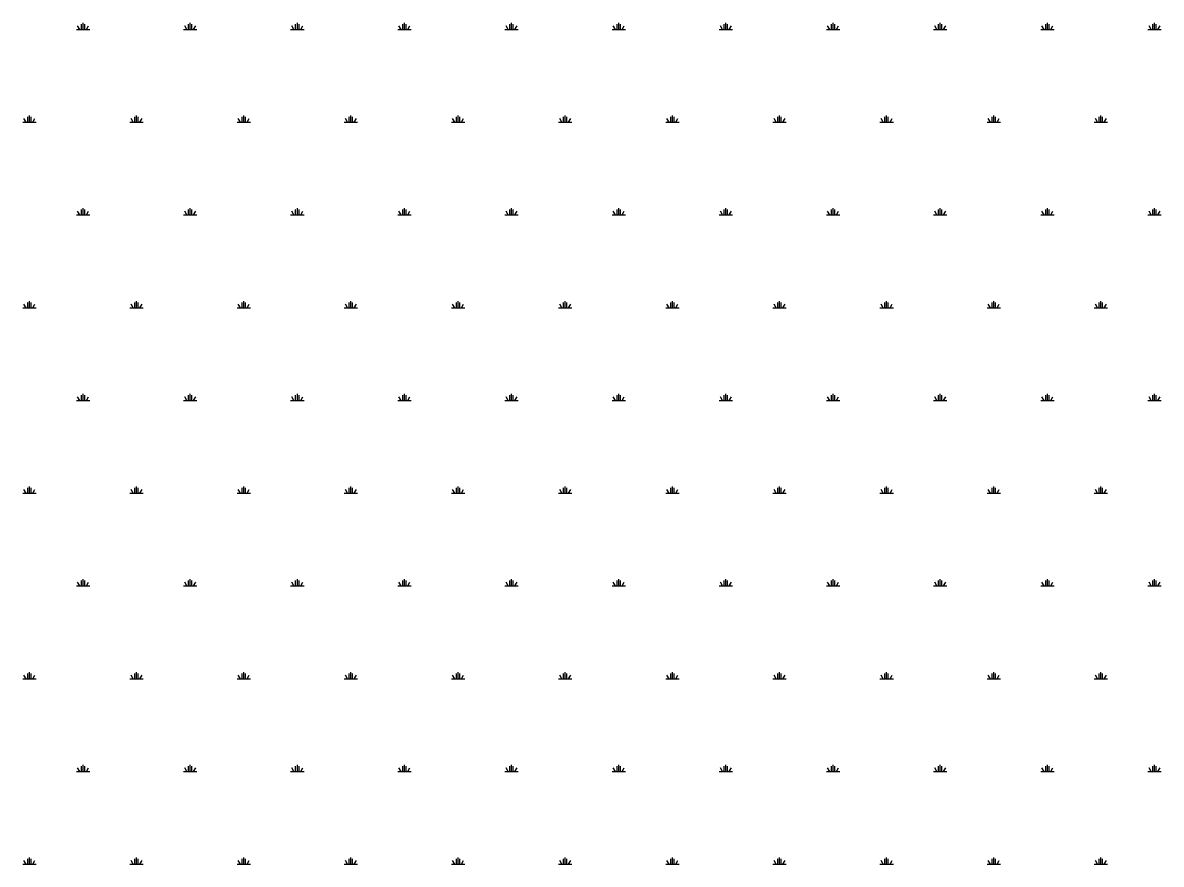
# Model space of a CAD drawing. Header units: millimetres. Extents: x 2999.9 to 3041.9, y 869.6 to 906.3.
# Drawn here: x 3020.977 to 3021.787, y 900.73 to 901.329 of the extents above; entities that cross this region are included whole.
import ezdxf

# ---------------------------------------------------------------- set-up
doc = ezdxf.new("R2010")
doc.units = ezdxf.units.MM

msp = doc.modelspace()

# ---------------------------------------------------------------- linework, layer by layer
at = {"color": 76, "linetype": 'Continuous'}
for p, q in [((3021.01555, 901.32391), (3021.02507, 901.32391)), ((3021.01793, 901.32391), (3021.0164, 901.32655)), ((3021.01912, 901.32391), (3021.01912, 901.32772)), ((3021.02031, 901.32391), (3021.02031, 901.32867)), ((3021.0215, 901.32391), (3021.0215, 901.32772)), ((3021.02269, 901.32391), (3021.02422, 901.32655)), ((3021.09175, 901.32391), (3021.10127, 901.32391)), ((3021.09413, 901.32391), (3021.0926, 901.32655)), ((3021.09532, 901.32391), (3021.09532, 901.32772)), ((3021.09651, 901.32391), (3021.09651, 901.32867)), ((3021.0977, 901.32391), (3021.0977, 901.32772)), ((3021.09889, 901.32391), (3021.10042, 901.32655)), ((3021.16795, 901.32391), (3021.17747, 901.32391)), ((3021.17033, 901.32391), (3021.1688, 901.32655)), ((3021.17152, 901.32391), (3021.17152, 901.32772)), ((3021.17271, 901.32391), (3021.17271, 901.32867)), ((3021.1739, 901.32391), (3021.1739, 901.32772)), ((3021.17509, 901.32391), (3021.17662, 901.32655)), ((3021.24415, 901.32391), (3021.25367, 901.32391)), ((3021.24653, 901.32391), (3021.245, 901.32655)), ((3021.24772, 901.32391), (3021.24772, 901.32772)), ((3021.24891, 901.32391), (3021.24891, 901.32867)), ((3021.2501, 901.32391), (3021.2501, 901.32772)), ((3021.25129, 901.32391), (3021.25282, 901.32655)), ((3021.32035, 901.32391), (3021.32987, 901.32391)), ((3021.32273, 901.32391), (3021.3212, 901.32655)), ((3021.32392, 901.32391), (3021.32392, 901.32772)), ((3021.32511, 901.32391), (3021.32511, 901.32867)), ((3021.3263, 901.32391), (3021.3263, 901.32772)), ((3021.32749, 901.32391), (3021.32902, 901.32655)), ((3021.39655, 901.32391), (3021.40607, 901.32391)), ((3021.39893, 901.32391), (3021.3974, 901.32655)), ((3021.40012, 901.32391), (3021.40012, 901.32772)), ((3021.40131, 901.32391), (3021.40131, 901.32867)), ((3021.4025, 901.32391), (3021.4025, 901.32772)), ((3021.40369, 901.32391), (3021.40522, 901.32655)), ((3021.47275, 901.32391), (3021.48227, 901.32391)), ((3021.47513, 901.32391), (3021.4736, 901.32655)), ((3021.47632, 901.32391), (3021.47632, 901.32772)), ((3021.47751, 901.32391), (3021.47751, 901.32867)), ((3021.4787, 901.32391), (3021.4787, 901.32772)), ((3021.47989, 901.32391), (3021.48142, 901.32655)), ((3021.54895, 901.32391), (3021.55847, 901.32391)), ((3021.55133, 901.32391), (3021.5498, 901.32655)), ((3021.55252, 901.32391), (3021.55252, 901.32772)), ((3021.55371, 901.32391), (3021.55371, 901.32867)), ((3021.5549, 901.32391), (3021.5549, 901.32772)), ((3021.55609, 901.32391), (3021.55762, 901.32655)), ((3021.62515, 901.32391), (3021.63467, 901.32391)), ((3021.62753, 901.32391), (3021.626, 901.32655)), ((3021.62872, 901.32391), (3021.62872, 901.32772)), ((3021.62991, 901.32391), (3021.62991, 901.32867)), ((3021.6311, 901.32391), (3021.6311, 901.32772)), ((3021.63229, 901.32391), (3021.63382, 901.32655)), ((3021.70135, 901.32391), (3021.71087, 901.32391)), ((3021.70373, 901.32391), (3021.7022, 901.32655)), ((3021.70492, 901.32391), (3021.70492, 901.32772)), ((3021.70611, 901.32391), (3021.70611, 901.32867)), ((3021.7073, 901.32391), (3021.7073, 901.32772)), ((3021.70849, 901.32391), (3021.71002, 901.32655)), ((3021.77755, 901.32391), (3021.78707, 901.32391)), ((3021.77993, 901.32391), (3021.7784, 901.32655)), ((3021.78112, 901.32391), (3021.78112, 901.32772)), ((3021.78231, 901.32391), (3021.78231, 901.32867)), ((3021.7835, 901.32391), (3021.7835, 901.32772)), ((3021.78469, 901.32391), (3021.78622, 901.32655)), ((3020.97983, 901.25792), (3020.9783, 901.26056)), ((3020.98102, 901.25792), (3020.98102, 901.26173)), ((3020.98221, 901.25792), (3020.98221, 901.26268)), ((3020.9834, 901.25792), (3020.9834, 901.26173)), ((3020.98459, 901.25792), (3020.98612, 901.26056)), ((3021.05603, 901.25792), (3021.0545, 901.26056)), ((3021.05722, 901.25792), (3021.05722, 901.26173)), ((3021.05841, 901.25792), (3021.05841, 901.26268)), ((3021.0596, 901.25792), (3021.0596, 901.26173)), ((3021.06079, 901.25792), (3021.06232, 901.26056)), ((3021.13223, 901.25792), (3021.1307, 901.26056)), ((3021.13342, 901.25792), (3021.13342, 901.26173)), ((3021.13461, 901.25792), (3021.13461, 901.26268)), ((3021.1358, 901.25792), (3021.1358, 901.26173)), ((3021.13699, 901.25792), (3021.13852, 901.26056)), ((3021.20843, 901.25792), (3021.2069, 901.26056)), ((3021.20962, 901.25792), (3021.20962, 901.26173)), ((3021.21081, 901.25792), (3021.21081, 901.26268)), ((3021.212, 901.25792), (3021.212, 901.26173)), ((3021.21319, 901.25792), (3021.21472, 901.26056)), ((3021.28463, 901.25792), (3021.2831, 901.26056)), ((3021.28582, 901.25792), (3021.28582, 901.26173)), ((3021.28701, 901.25792), (3021.28701, 901.26268)), ((3021.2882, 901.25792), (3021.2882, 901.26173)), ((3021.28939, 901.25792), (3021.29092, 901.26056)), ((3021.36083, 901.25792), (3021.3593, 901.26056)), ((3021.36202, 901.25792), (3021.36202, 901.26173)), ((3021.36321, 901.25792), (3021.36321, 901.26268)), ((3021.3644, 901.25792), (3021.3644, 901.26173)), ((3021.36559, 901.25792), (3021.36712, 901.26056)), ((3021.43703, 901.25792), (3021.4355, 901.26056)), ((3021.43822, 901.25792), (3021.43822, 901.26173)), ((3021.43941, 901.25792), (3021.43941, 901.26268)), ((3021.4406, 901.25792), (3021.4406, 901.26173)), ((3021.44179, 901.25792), (3021.44332, 901.26056)), ((3021.51323, 901.25792), (3021.5117, 901.26056)), ((3021.51442, 901.25792), (3021.51442, 901.26173)), ((3021.51561, 901.25792), (3021.51561, 901.26268)), ((3021.5168, 901.25792), (3021.5168, 901.26173)), ((3021.51799, 901.25792), (3021.51952, 901.26056)), ((3021.58943, 901.25792), (3021.5879, 901.26056)), ((3021.59062, 901.25792), (3021.59062, 901.26173)), ((3021.59181, 901.25792), (3021.59181, 901.26268)), ((3021.593, 901.25792), (3021.593, 901.26173)), ((3021.59419, 901.25792), (3021.59572, 901.26056)), ((3021.66563, 901.25792), (3021.6641, 901.26056)), ((3021.66682, 901.25792), (3021.66682, 901.26173)), ((3021.66801, 901.25792), (3021.66801, 901.26268)), ((3021.6692, 901.25792), (3021.6692, 901.26173)), ((3021.67039, 901.25792), (3021.67192, 901.26056)), ((3021.74183, 901.25792), (3021.7403, 901.26056)), ((3021.74302, 901.25792), (3021.74302, 901.26173)), ((3021.74421, 901.25792), (3021.74421, 901.26268)), ((3021.7454, 901.25792), (3021.7454, 901.26173)), ((3021.74659, 901.25792), (3021.74812, 901.26056)), ((3020.97745, 901.25792), (3020.98697, 901.25792)), ((3021.05365, 901.25792), (3021.06317, 901.25792)), ((3021.12985, 901.25792), (3021.13937, 901.25792)), ((3021.20605, 901.25792), (3021.21557, 901.25792)), ((3021.28225, 901.25792), (3021.29177, 901.25792)), ((3021.35845, 901.25792), (3021.36797, 901.25792)), ((3021.43465, 901.25792), (3021.44417, 901.25792)), ((3021.51085, 901.25792), (3021.52037, 901.25792)), ((3021.58705, 901.25792), (3021.59657, 901.25792)), ((3021.66325, 901.25792), (3021.67277, 901.25792)), ((3021.73945, 901.25792), (3021.74897, 901.25792)), ((3021.01793, 901.19193), (3021.0164, 901.19457)), ((3021.01912, 901.19193), (3021.01912, 901.19574)), ((3021.02031, 901.19193), (3021.02031, 901.19669)), ((3021.0215, 901.19193), (3021.0215, 901.19574)), ((3021.02269, 901.19193), (3021.02422, 901.19457)), ((3021.09413, 901.19193), (3021.0926, 901.19457)), ((3021.09532, 901.19193), (3021.09532, 901.19574)), ((3021.09651, 901.19193), (3021.09651, 901.19669)), ((3021.0977, 901.19193), (3021.0977, 901.19574)), ((3021.09889, 901.19193), (3021.10042, 901.19457)), ((3021.17033, 901.19193), (3021.1688, 901.19457)), ((3021.17152, 901.19193), (3021.17152, 901.19574)), ((3021.17271, 901.19193), (3021.17271, 901.19669)), ((3021.1739, 901.19193), (3021.1739, 901.19574)), ((3021.17509, 901.19193), (3021.17662, 901.19457)), ((3021.24653, 901.19193), (3021.245, 901.19457)), ((3021.24772, 901.19193), (3021.24772, 901.19574)), ((3021.24891, 901.19193), (3021.24891, 901.19669)), ((3021.2501, 901.19193), (3021.2501, 901.19574)), ((3021.25129, 901.19193), (3021.25282, 901.19457)), ((3021.32273, 901.19193), (3021.3212, 901.19457)), ((3021.32392, 901.19193), (3021.32392, 901.19574)), ((3021.32511, 901.19193), (3021.32511, 901.19669)), ((3021.3263, 901.19193), (3021.3263, 901.19574)), ((3021.32749, 901.19193), (3021.32902, 901.19457)), ((3021.39893, 901.19193), (3021.3974, 901.19457)), ((3021.40012, 901.19193), (3021.40012, 901.19574)), ((3021.40131, 901.19193), (3021.40131, 901.19669)), ((3021.4025, 901.19193), (3021.4025, 901.19574)), ((3021.40369, 901.19193), (3021.40522, 901.19457)), ((3021.47513, 901.19193), (3021.4736, 901.19457)), ((3021.47632, 901.19193), (3021.47632, 901.19574)), ((3021.47751, 901.19193), (3021.47751, 901.19669)), ((3021.4787, 901.19193), (3021.4787, 901.19574)), ((3021.47989, 901.19193), (3021.48142, 901.19457)), ((3021.55133, 901.19193), (3021.5498, 901.19457)), ((3021.55252, 901.19193), (3021.55252, 901.19574)), ((3021.55371, 901.19193), (3021.55371, 901.19669)), ((3021.5549, 901.19193), (3021.5549, 901.19574)), ((3021.55609, 901.19193), (3021.55762, 901.19457)), ((3021.62753, 901.19193), (3021.626, 901.19457)), ((3021.62872, 901.19193), (3021.62872, 901.19574)), ((3021.62991, 901.19193), (3021.62991, 901.19669)), ((3021.6311, 901.19193), (3021.6311, 901.19574)), ((3021.63229, 901.19193), (3021.63382, 901.19457)), ((3021.70373, 901.19193), (3021.7022, 901.19457)), ((3021.70492, 901.19193), (3021.70492, 901.19574)), ((3021.70611, 901.19193), (3021.70611, 901.19669)), ((3021.7073, 901.19193), (3021.7073, 901.19574)), ((3021.70849, 901.19193), (3021.71002, 901.19457)), ((3021.77993, 901.19193), (3021.7784, 901.19457)), ((3021.78112, 901.19193), (3021.78112, 901.19574)), ((3021.78231, 901.19193), (3021.78231, 901.19669)), ((3021.7835, 901.19193), (3021.7835, 901.19574)), ((3021.78469, 901.19193), (3021.78622, 901.19457)), ((3021.01555, 901.19193), (3021.02507, 901.19193)), ((3021.09175, 901.19193), (3021.10127, 901.19193)), ((3021.16795, 901.19193), (3021.17747, 901.19193)), ((3021.24415, 901.19193), (3021.25367, 901.19193)), ((3021.32035, 901.19193), (3021.32987, 901.19193)), ((3021.39655, 901.19193), (3021.40607, 901.19193)), ((3021.47275, 901.19193), (3021.48227, 901.19193)), ((3021.54895, 901.19193), (3021.55847, 901.19193)), ((3021.62515, 901.19193), (3021.63467, 901.19193)), ((3021.70135, 901.19193), (3021.71087, 901.19193)), ((3021.77755, 901.19193), (3021.78707, 901.19193)), ((3020.98102, 901.12594), (3020.98102, 901.12975)), ((3020.98221, 901.12594), (3020.98221, 901.1307)), ((3020.9834, 901.12594), (3020.9834, 901.12975)), ((3021.05722, 901.12594), (3021.05722, 901.12975)), ((3021.05841, 901.12594), (3021.05841, 901.1307)), ((3021.0596, 901.12594), (3021.0596, 901.12975)), ((3021.13342, 901.12594), (3021.13342, 901.12975)), ((3021.13461, 901.12594), (3021.13461, 901.1307)), ((3021.1358, 901.12594), (3021.1358, 901.12975)), ((3021.20962, 901.12594), (3021.20962, 901.12975)), ((3021.21081, 901.12594), (3021.21081, 901.1307)), ((3021.212, 901.12594), (3021.212, 901.12975)), ((3021.28582, 901.12594), (3021.28582, 901.12975)), ((3021.28701, 901.12594), (3021.28701, 901.1307)), ((3021.2882, 901.12594), (3021.2882, 901.12975)), ((3021.36202, 901.12594), (3021.36202, 901.12975)), ((3021.36321, 901.12594), (3021.36321, 901.1307)), ((3021.3644, 901.12594), (3021.3644, 901.12975)), ((3021.43822, 901.12594), (3021.43822, 901.12975)), ((3021.43941, 901.12594), (3021.43941, 901.1307)), ((3021.4406, 901.12594), (3021.4406, 901.12975)), ((3021.51442, 901.12594), (3021.51442, 901.12975)), ((3021.51561, 901.12594), (3021.51561, 901.1307)), ((3021.5168, 901.12594), (3021.5168, 901.12975)), ((3021.59062, 901.12594), (3021.59062, 901.12975)), ((3021.59181, 901.12594), (3021.59181, 901.1307)), ((3021.593, 901.12594), (3021.593, 901.12975)), ((3021.66682, 901.12594), (3021.66682, 901.12975)), ((3021.66801, 901.12594), (3021.66801, 901.1307)), ((3021.6692, 901.12594), (3021.6692, 901.12975)), ((3021.74302, 901.12594), (3021.74302, 901.12975)), ((3021.74421, 901.12594), (3021.74421, 901.1307)), ((3021.7454, 901.12594), (3021.7454, 901.12975)), ((3020.97745, 901.12594), (3020.98697, 901.12594)), ((3020.97983, 901.12594), (3020.9783, 901.12858)), ((3020.98459, 901.12594), (3020.98612, 901.12858)), ((3021.05365, 901.12594), (3021.06317, 901.12594)), ((3021.05603, 901.12594), (3021.0545, 901.12858)), ((3021.06079, 901.12594), (3021.06232, 901.12858)), ((3021.12985, 901.12594), (3021.13937, 901.12594)), ((3021.13223, 901.12594), (3021.1307, 901.12858)), ((3021.13699, 901.12594), (3021.13852, 901.12858)), ((3021.20605, 901.12594), (3021.21557, 901.12594)), ((3021.20843, 901.12594), (3021.2069, 901.12858)), ((3021.21319, 901.12594), (3021.21472, 901.12858)), ((3021.28225, 901.12594), (3021.29177, 901.12594)), ((3021.28463, 901.12594), (3021.2831, 901.12858)), ((3021.28939, 901.12594), (3021.29092, 901.12858)), ((3021.35845, 901.12594), (3021.36797, 901.12594)), ((3021.36083, 901.12594), (3021.3593, 901.12858)), ((3021.36559, 901.12594), (3021.36712, 901.12858)), ((3021.43465, 901.12594), (3021.44417, 901.12594)), ((3021.43703, 901.12594), (3021.4355, 901.12858)), ((3021.44179, 901.12594), (3021.44332, 901.12858)), ((3021.51085, 901.12594), (3021.52037, 901.12594)), ((3021.51323, 901.12594), (3021.5117, 901.12858)), ((3021.51799, 901.12594), (3021.51952, 901.12858)), ((3021.58705, 901.12594), (3021.59657, 901.12594)), ((3021.58943, 901.12594), (3021.5879, 901.12858)), ((3021.59419, 901.12594), (3021.59572, 901.12858)), ((3021.66325, 901.12594), (3021.67277, 901.12594)), ((3021.66563, 901.12594), (3021.6641, 901.12858)), ((3021.67039, 901.12594), (3021.67192, 901.12858)), ((3021.73945, 901.12594), (3021.74897, 901.12594)), ((3021.74183, 901.12594), (3021.7403, 901.12858)), ((3021.74659, 901.12594), (3021.74812, 901.12858)), ((3021.02031, 901.05995), (3021.02031, 901.06471)), ((3021.09651, 901.05995), (3021.09651, 901.06471)), ((3021.17271, 901.05995), (3021.17271, 901.06471)), ((3021.24891, 901.05995), (3021.24891, 901.06471)), ((3021.32511, 901.05995), (3021.32511, 901.06471)), ((3021.40131, 901.05995), (3021.40131, 901.06471)), ((3021.47751, 901.05995), (3021.47751, 901.06471)), ((3021.55371, 901.05995), (3021.55371, 901.06471)), ((3021.62991, 901.05995), (3021.62991, 901.06471)), ((3021.70611, 901.05995), (3021.70611, 901.06471)), ((3021.78231, 901.05995), (3021.78231, 901.06471)), ((3021.01555, 901.05995), (3021.02507, 901.05995)), ((3021.01793, 901.05995), (3021.0164, 901.06259)), ((3021.01912, 901.05995), (3021.01912, 901.06376)), ((3021.0215, 901.05995), (3021.0215, 901.06376)), ((3021.02269, 901.05995), (3021.02422, 901.06259)), ((3021.09175, 901.05995), (3021.10127, 901.05995)), ((3021.09413, 901.05995), (3021.0926, 901.06259)), ((3021.09532, 901.05995), (3021.09532, 901.06376)), ((3021.0977, 901.05995), (3021.0977, 901.06376)), ((3021.09889, 901.05995), (3021.10042, 901.06259)), ((3021.16795, 901.05995), (3021.17747, 901.05995)), ((3021.17033, 901.05995), (3021.1688, 901.06259)), ((3021.17152, 901.05995), (3021.17152, 901.06376)), ((3021.1739, 901.05995), (3021.1739, 901.06376)), ((3021.17509, 901.05995), (3021.17662, 901.06259)), ((3021.24415, 901.05995), (3021.25367, 901.05995)), ((3021.24653, 901.05995), (3021.245, 901.06259)), ((3021.24772, 901.05995), (3021.24772, 901.06376)), ((3021.2501, 901.05995), (3021.2501, 901.06376)), ((3021.25129, 901.05995), (3021.25282, 901.06259)), ((3021.32035, 901.05995), (3021.32987, 901.05995)), ((3021.32273, 901.05995), (3021.3212, 901.06259)), ((3021.32392, 901.05995), (3021.32392, 901.06376)), ((3021.3263, 901.05995), (3021.3263, 901.06376)), ((3021.32749, 901.05995), (3021.32902, 901.06259)), ((3021.39655, 901.05995), (3021.40607, 901.05995)), ((3021.39893, 901.05995), (3021.3974, 901.06259)), ((3021.40012, 901.05995), (3021.40012, 901.06376)), ((3021.4025, 901.05995), (3021.4025, 901.06376)), ((3021.40369, 901.05995), (3021.40522, 901.06259)), ((3021.47275, 901.05995), (3021.48227, 901.05995)), ((3021.47513, 901.05995), (3021.4736, 901.06259)), ((3021.47632, 901.05995), (3021.47632, 901.06376)), ((3021.4787, 901.05995), (3021.4787, 901.06376)), ((3021.47989, 901.05995), (3021.48142, 901.06259)), ((3021.54895, 901.05995), (3021.55847, 901.05995)), ((3021.55133, 901.05995), (3021.5498, 901.06259)), ((3021.55252, 901.05995), (3021.55252, 901.06376)), ((3021.5549, 901.05995), (3021.5549, 901.06376)), ((3021.55609, 901.05995), (3021.55762, 901.06259)), ((3021.62515, 901.05995), (3021.63467, 901.05995)), ((3021.62753, 901.05995), (3021.626, 901.06259)), ((3021.62872, 901.05995), (3021.62872, 901.06376)), ((3021.6311, 901.05995), (3021.6311, 901.06376)), ((3021.63229, 901.05995), (3021.63382, 901.06259)), ((3021.70135, 901.05995), (3021.71087, 901.05995)), ((3021.70373, 901.05995), (3021.7022, 901.06259)), ((3021.70492, 901.05995), (3021.70492, 901.06376)), ((3021.7073, 901.05995), (3021.7073, 901.06376)), ((3021.70849, 901.05995), (3021.71002, 901.06259)), ((3021.77755, 901.05995), (3021.78707, 901.05995)), ((3021.77993, 901.05995), (3021.7784, 901.06259)), ((3021.78112, 901.05995), (3021.78112, 901.06376)), ((3021.7835, 901.05995), (3021.7835, 901.06376)), ((3021.78469, 901.05995), (3021.78622, 901.06259)), ((3020.97745, 900.99395), (3020.98697, 900.99395)), ((3020.97983, 900.99395), (3020.9783, 900.99659)), ((3020.98102, 900.99395), (3020.98102, 900.99776)), ((3020.98221, 900.99395), (3020.98221, 900.99872)), ((3020.9834, 900.99395), (3020.9834, 900.99776)), ((3020.98459, 900.99396), (3020.98612, 900.9966)), ((3021.05365, 900.99395), (3021.06317, 900.99395)), ((3021.05603, 900.99395), (3021.0545, 900.99659)), ((3021.05722, 900.99395), (3021.05722, 900.99776)), ((3021.05841, 900.99395), (3021.05841, 900.99872)), ((3021.0596, 900.99395), (3021.0596, 900.99776)), ((3021.06079, 900.99396), (3021.06232, 900.9966)), ((3021.12985, 900.99395), (3021.13937, 900.99395)), ((3021.13223, 900.99395), (3021.1307, 900.99659)), ((3021.13342, 900.99395), (3021.13342, 900.99776)), ((3021.13461, 900.99395), (3021.13461, 900.99872)), ((3021.1358, 900.99395), (3021.1358, 900.99776)), ((3021.13699, 900.99396), (3021.13852, 900.9966)), ((3021.20605, 900.99395), (3021.21557, 900.99395)), ((3021.20843, 900.99395), (3021.2069, 900.99659)), ((3021.20962, 900.99395), (3021.20962, 900.99776)), ((3021.21081, 900.99395), (3021.21081, 900.99872)), ((3021.212, 900.99395), (3021.212, 900.99776)), ((3021.21319, 900.99396), (3021.21472, 900.9966)), ((3021.28225, 900.99395), (3021.29177, 900.99395)), ((3021.28463, 900.99395), (3021.2831, 900.99659)), ((3021.28582, 900.99395), (3021.28582, 900.99776)), ((3021.28701, 900.99395), (3021.28701, 900.99872)), ((3021.2882, 900.99395), (3021.2882, 900.99776)), ((3021.28939, 900.99396), (3021.29092, 900.9966)), ((3021.35845, 900.99395), (3021.36797, 900.99395)), ((3021.36083, 900.99395), (3021.3593, 900.99659)), ((3021.36202, 900.99395), (3021.36202, 900.99776)), ((3021.36321, 900.99395), (3021.36321, 900.99872)), ((3021.3644, 900.99395), (3021.3644, 900.99776)), ((3021.36559, 900.99396), (3021.36712, 900.9966)), ((3021.43465, 900.99395), (3021.44417, 900.99395)), ((3021.43703, 900.99395), (3021.4355, 900.99659)), ((3021.43822, 900.99395), (3021.43822, 900.99776)), ((3021.43941, 900.99395), (3021.43941, 900.99872)), ((3021.4406, 900.99395), (3021.4406, 900.99776)), ((3021.44179, 900.99396), (3021.44332, 900.9966)), ((3021.51085, 900.99395), (3021.52037, 900.99395)), ((3021.51323, 900.99395), (3021.5117, 900.99659)), ((3021.51442, 900.99395), (3021.51442, 900.99776)), ((3021.51561, 900.99395), (3021.51561, 900.99872)), ((3021.5168, 900.99395), (3021.5168, 900.99776)), ((3021.51799, 900.99396), (3021.51952, 900.9966)), ((3021.58705, 900.99395), (3021.59657, 900.99395)), ((3021.58943, 900.99395), (3021.5879, 900.99659)), ((3021.59062, 900.99395), (3021.59062, 900.99776)), ((3021.59181, 900.99395), (3021.59181, 900.99872)), ((3021.593, 900.99395), (3021.593, 900.99776)), ((3021.59419, 900.99396), (3021.59572, 900.9966)), ((3021.66325, 900.99395), (3021.67277, 900.99395)), ((3021.66563, 900.99395), (3021.6641, 900.99659)), ((3021.66682, 900.99395), (3021.66682, 900.99776)), ((3021.66801, 900.99395), (3021.66801, 900.99872)), ((3021.6692, 900.99395), (3021.6692, 900.99776)), ((3021.67039, 900.99396), (3021.67192, 900.9966)), ((3021.73945, 900.99395), (3021.74897, 900.99395)), ((3021.74183, 900.99395), (3021.7403, 900.99659)), ((3021.74302, 900.99395), (3021.74302, 900.99776)), ((3021.74421, 900.99395), (3021.74421, 900.99872)), ((3021.7454, 900.99395), (3021.7454, 900.99776)), ((3021.74659, 900.99396), (3021.74812, 900.9966)), ((3021.01555, 900.92796), (3021.02507, 900.92796)), ((3021.01793, 900.92796), (3021.0164, 900.9306)), ((3021.01912, 900.92796), (3021.01912, 900.93177)), ((3021.02031, 900.92796), (3021.02031, 900.93273)), ((3021.0215, 900.92796), (3021.0215, 900.93177)), ((3021.02269, 900.92796), (3021.02422, 900.9306)), ((3021.09175, 900.92796), (3021.10127, 900.92796)), ((3021.09413, 900.92796), (3021.0926, 900.9306)), ((3021.09532, 900.92796), (3021.09532, 900.93177)), ((3021.09651, 900.92796), (3021.09651, 900.93273)), ((3021.0977, 900.92796), (3021.0977, 900.93177)), ((3021.09889, 900.92796), (3021.10042, 900.9306)), ((3021.16795, 900.92796), (3021.17747, 900.92796)), ((3021.17033, 900.92796), (3021.1688, 900.9306)), ((3021.17152, 900.92796), (3021.17152, 900.93177)), ((3021.17271, 900.92796), (3021.17271, 900.93273)), ((3021.1739, 900.92796), (3021.1739, 900.93177)), ((3021.17509, 900.92796), (3021.17662, 900.9306)), ((3021.24415, 900.92796), (3021.25367, 900.92796)), ((3021.24653, 900.92796), (3021.245, 900.9306)), ((3021.24772, 900.92796), (3021.24772, 900.93177)), ((3021.24891, 900.92796), (3021.24891, 900.93273)), ((3021.2501, 900.92796), (3021.2501, 900.93177)), ((3021.25129, 900.92796), (3021.25282, 900.9306)), ((3021.32035, 900.92796), (3021.32987, 900.92796)), ((3021.32273, 900.92796), (3021.3212, 900.9306)), ((3021.32392, 900.92796), (3021.32392, 900.93177)), ((3021.32511, 900.92796), (3021.32511, 900.93273)), ((3021.3263, 900.92796), (3021.3263, 900.93177)), ((3021.32749, 900.92796), (3021.32902, 900.9306)), ((3021.39655, 900.92796), (3021.40607, 900.92796)), ((3021.39893, 900.92796), (3021.3974, 900.9306)), ((3021.40012, 900.92796), (3021.40012, 900.93177)), ((3021.40131, 900.92796), (3021.40131, 900.93273)), ((3021.4025, 900.92796), (3021.4025, 900.93177)), ((3021.40369, 900.92796), (3021.40522, 900.9306)), ((3021.47275, 900.92796), (3021.48227, 900.92796)), ((3021.47513, 900.92796), (3021.4736, 900.9306)), ((3021.47632, 900.92796), (3021.47632, 900.93177)), ((3021.47751, 900.92796), (3021.47751, 900.93273)), ((3021.4787, 900.92796), (3021.4787, 900.93177)), ((3021.47989, 900.92796), (3021.48142, 900.9306)), ((3021.54895, 900.92796), (3021.55847, 900.92796)), ((3021.55133, 900.92796), (3021.5498, 900.9306)), ((3021.55252, 900.92796), (3021.55252, 900.93177)), ((3021.55371, 900.92796), (3021.55371, 900.93273)), ((3021.5549, 900.92796), (3021.5549, 900.93177)), ((3021.55609, 900.92796), (3021.55762, 900.9306)), ((3021.62515, 900.92796), (3021.63467, 900.92796)), ((3021.62753, 900.92796), (3021.626, 900.9306)), ((3021.62872, 900.92796), (3021.62872, 900.93177)), ((3021.62991, 900.92796), (3021.62991, 900.93273)), ((3021.6311, 900.92796), (3021.6311, 900.93177)), ((3021.63229, 900.92796), (3021.63382, 900.9306)), ((3021.70135, 900.92796), (3021.71087, 900.92796)), ((3021.70373, 900.92796), (3021.7022, 900.9306)), ((3021.70492, 900.92796), (3021.70492, 900.93177)), ((3021.70611, 900.92796), (3021.70611, 900.93273)), ((3021.7073, 900.92796), (3021.7073, 900.93177)), ((3021.70849, 900.92796), (3021.71002, 900.9306)), ((3021.77755, 900.92796), (3021.78707, 900.92796)), ((3021.77993, 900.92796), (3021.7784, 900.9306)), ((3021.78112, 900.92796), (3021.78112, 900.93177)), ((3021.78231, 900.92796), (3021.78231, 900.93273)), ((3021.7835, 900.92796), (3021.7835, 900.93177)), ((3021.78469, 900.92796), (3021.78622, 900.9306)), ((3020.97745, 900.86197), (3020.98697, 900.86197)), ((3020.97983, 900.86197), (3020.9783, 900.86461)), ((3020.98102, 900.86197), (3020.98102, 900.86578)), ((3020.98221, 900.86197), (3020.98221, 900.86673)), ((3020.9834, 900.86197), (3020.9834, 900.86578)), ((3020.98459, 900.86197), (3020.98612, 900.86461)), ((3021.05365, 900.86197), (3021.06317, 900.86197)), ((3021.05603, 900.86197), (3021.0545, 900.86461)), ((3021.05722, 900.86197), (3021.05722, 900.86578)), ((3021.05841, 900.86197), (3021.05841, 900.86673)), ((3021.0596, 900.86197), (3021.0596, 900.86578)), ((3021.06079, 900.86197), (3021.06232, 900.86461)), ((3021.12985, 900.86197), (3021.13937, 900.86197)), ((3021.13223, 900.86197), (3021.1307, 900.86461)), ((3021.13342, 900.86197), (3021.13342, 900.86578)), ((3021.13461, 900.86197), (3021.13461, 900.86673)), ((3021.1358, 900.86197), (3021.1358, 900.86578)), ((3021.13699, 900.86197), (3021.13852, 900.86461)), ((3021.20605, 900.86197), (3021.21557, 900.86197)), ((3021.20843, 900.86197), (3021.2069, 900.86461)), ((3021.20962, 900.86197), (3021.20962, 900.86578)), ((3021.21081, 900.86197), (3021.21081, 900.86673)), ((3021.212, 900.86197), (3021.212, 900.86578)), ((3021.21319, 900.86197), (3021.21472, 900.86461)), ((3021.28225, 900.86197), (3021.29177, 900.86197)), ((3021.28463, 900.86197), (3021.2831, 900.86461)), ((3021.28582, 900.86197), (3021.28582, 900.86578)), ((3021.28701, 900.86197), (3021.28701, 900.86673)), ((3021.2882, 900.86197), (3021.2882, 900.86578)), ((3021.28939, 900.86197), (3021.29092, 900.86461)), ((3021.35845, 900.86197), (3021.36797, 900.86197)), ((3021.36083, 900.86197), (3021.3593, 900.86461)), ((3021.36202, 900.86197), (3021.36202, 900.86578)), ((3021.36321, 900.86197), (3021.36321, 900.86673)), ((3021.3644, 900.86197), (3021.3644, 900.86578)), ((3021.36559, 900.86197), (3021.36712, 900.86461)), ((3021.43465, 900.86197), (3021.44417, 900.86197)), ((3021.43703, 900.86197), (3021.4355, 900.86461)), ((3021.43822, 900.86197), (3021.43822, 900.86578)), ((3021.43941, 900.86197), (3021.43941, 900.86673)), ((3021.4406, 900.86197), (3021.4406, 900.86578)), ((3021.44179, 900.86197), (3021.44332, 900.86461)), ((3021.51085, 900.86197), (3021.52037, 900.86197)), ((3021.51323, 900.86197), (3021.5117, 900.86461)), ((3021.51442, 900.86197), (3021.51442, 900.86578)), ((3021.51561, 900.86197), (3021.51561, 900.86673)), ((3021.5168, 900.86197), (3021.5168, 900.86578)), ((3021.51799, 900.86197), (3021.51952, 900.86461)), ((3021.58705, 900.86197), (3021.59657, 900.86197)), ((3021.58943, 900.86197), (3021.5879, 900.86461)), ((3021.59062, 900.86197), (3021.59062, 900.86578)), ((3021.59181, 900.86197), (3021.59181, 900.86673)), ((3021.593, 900.86197), (3021.593, 900.86578)), ((3021.59419, 900.86197), (3021.59572, 900.86461)), ((3021.66325, 900.86197), (3021.67277, 900.86197)), ((3021.66563, 900.86197), (3021.6641, 900.86461)), ((3021.66682, 900.86197), (3021.66682, 900.86578)), ((3021.66801, 900.86197), (3021.66801, 900.86673)), ((3021.6692, 900.86197), (3021.6692, 900.86578)), ((3021.67039, 900.86197), (3021.67192, 900.86461)), ((3021.73945, 900.86197), (3021.74897, 900.86197)), ((3021.74183, 900.86197), (3021.7403, 900.86461)), ((3021.74302, 900.86197), (3021.74302, 900.86578)), ((3021.74421, 900.86197), (3021.74421, 900.86673)), ((3021.7454, 900.86197), (3021.7454, 900.86578)), ((3021.74659, 900.86197), (3021.74812, 900.86461)), ((3021.01793, 900.79598), (3021.0164, 900.79862)), ((3021.01912, 900.79598), (3021.01912, 900.79979)), ((3021.02031, 900.79598), (3021.02031, 900.80074)), ((3021.0215, 900.79598), (3021.0215, 900.79979)), ((3021.02269, 900.79598), (3021.02422, 900.79862)), ((3021.09413, 900.79598), (3021.0926, 900.79862)), ((3021.09532, 900.79598), (3021.09532, 900.79979)), ((3021.09651, 900.79598), (3021.09651, 900.80074)), ((3021.0977, 900.79598), (3021.0977, 900.79979)), ((3021.09889, 900.79598), (3021.10042, 900.79862)), ((3021.17033, 900.79598), (3021.1688, 900.79862)), ((3021.17152, 900.79598), (3021.17152, 900.79979)), ((3021.17271, 900.79598), (3021.17271, 900.80074)), ((3021.1739, 900.79598), (3021.1739, 900.79979)), ((3021.17509, 900.79598), (3021.17662, 900.79862)), ((3021.24653, 900.79598), (3021.245, 900.79862)), ((3021.24772, 900.79598), (3021.24772, 900.79979)), ((3021.24891, 900.79598), (3021.24891, 900.80074)), ((3021.2501, 900.79598), (3021.2501, 900.79979)), ((3021.25129, 900.79598), (3021.25282, 900.79862)), ((3021.32273, 900.79598), (3021.3212, 900.79862)), ((3021.32392, 900.79598), (3021.32392, 900.79979)), ((3021.32511, 900.79598), (3021.32511, 900.80074)), ((3021.3263, 900.79598), (3021.3263, 900.79979)), ((3021.32749, 900.79598), (3021.32902, 900.79862)), ((3021.39893, 900.79598), (3021.3974, 900.79862)), ((3021.40012, 900.79598), (3021.40012, 900.79979)), ((3021.40131, 900.79598), (3021.40131, 900.80074)), ((3021.4025, 900.79598), (3021.4025, 900.79979)), ((3021.40369, 900.79598), (3021.40522, 900.79862)), ((3021.47513, 900.79598), (3021.4736, 900.79862)), ((3021.47632, 900.79598), (3021.47632, 900.79979)), ((3021.47751, 900.79598), (3021.47751, 900.80074)), ((3021.4787, 900.79598), (3021.4787, 900.79979)), ((3021.47989, 900.79598), (3021.48142, 900.79862)), ((3021.55133, 900.79598), (3021.5498, 900.79862)), ((3021.55252, 900.79598), (3021.55252, 900.79979)), ((3021.55371, 900.79598), (3021.55371, 900.80074)), ((3021.5549, 900.79598), (3021.5549, 900.79979)), ((3021.55609, 900.79598), (3021.55762, 900.79862)), ((3021.62753, 900.79598), (3021.626, 900.79862)), ((3021.62872, 900.79598), (3021.62872, 900.79979)), ((3021.62991, 900.79598), (3021.62991, 900.80074)), ((3021.6311, 900.79598), (3021.6311, 900.79979)), ((3021.63229, 900.79598), (3021.63382, 900.79862)), ((3021.70373, 900.79598), (3021.7022, 900.79862)), ((3021.70492, 900.79598), (3021.70492, 900.79979)), ((3021.70611, 900.79598), (3021.70611, 900.80074)), ((3021.7073, 900.79598), (3021.7073, 900.79979)), ((3021.70849, 900.79598), (3021.71002, 900.79862)), ((3021.77993, 900.79598), (3021.7784, 900.79862)), ((3021.78112, 900.79598), (3021.78112, 900.79979)), ((3021.78231, 900.79598), (3021.78231, 900.80074)), ((3021.7835, 900.79598), (3021.7835, 900.79979)), ((3021.78469, 900.79598), (3021.78622, 900.79862)), ((3021.01555, 900.79598), (3021.02507, 900.79598)), ((3021.09175, 900.79598), (3021.10127, 900.79598)), ((3021.16795, 900.79598), (3021.17747, 900.79598)), ((3021.24415, 900.79598), (3021.25367, 900.79598)), ((3021.32035, 900.79598), (3021.32987, 900.79598)), ((3021.39655, 900.79598), (3021.40607, 900.79598)), ((3021.47275, 900.79598), (3021.48227, 900.79598)), ((3021.54895, 900.79598), (3021.55847, 900.79598)), ((3021.62515, 900.79598), (3021.63467, 900.79598)), ((3021.70135, 900.79598), (3021.71087, 900.79598)), ((3021.77755, 900.79598), (3021.78707, 900.79598)), ((3020.97983, 900.72999), (3020.9783, 900.73263)), ((3020.98102, 900.72999), (3020.98102, 900.7338)), ((3020.98221, 900.72999), (3020.98221, 900.73475)), ((3020.9834, 900.72999), (3020.9834, 900.7338)), ((3020.98459, 900.72999), (3020.98612, 900.73263)), ((3021.05603, 900.72999), (3021.0545, 900.73263)), ((3021.05722, 900.72999), (3021.05722, 900.7338)), ((3021.05841, 900.72999), (3021.05841, 900.73475)), ((3021.0596, 900.72999), (3021.0596, 900.7338)), ((3021.06079, 900.72999), (3021.06232, 900.73263)), ((3021.13223, 900.72999), (3021.1307, 900.73263)), ((3021.13342, 900.72999), (3021.13342, 900.7338)), ((3021.13461, 900.72999), (3021.13461, 900.73475)), ((3021.1358, 900.72999), (3021.1358, 900.7338)), ((3021.13699, 900.72999), (3021.13852, 900.73263)), ((3021.20843, 900.72999), (3021.2069, 900.73263)), ((3021.20962, 900.72999), (3021.20962, 900.7338)), ((3021.21081, 900.72999), (3021.21081, 900.73475)), ((3021.212, 900.72999), (3021.212, 900.7338)), ((3021.21319, 900.72999), (3021.21472, 900.73263)), ((3021.28463, 900.72999), (3021.2831, 900.73263)), ((3021.28582, 900.72999), (3021.28582, 900.7338)), ((3021.28701, 900.72999), (3021.28701, 900.73475)), ((3021.2882, 900.72999), (3021.2882, 900.7338)), ((3021.28939, 900.72999), (3021.29092, 900.73263)), ((3021.36083, 900.72999), (3021.3593, 900.73263)), ((3021.36202, 900.72999), (3021.36202, 900.7338)), ((3021.36321, 900.72999), (3021.36321, 900.73475)), ((3021.3644, 900.72999), (3021.3644, 900.7338)), ((3021.36559, 900.72999), (3021.36712, 900.73263)), ((3021.43703, 900.72999), (3021.4355, 900.73263)), ((3021.43822, 900.72999), (3021.43822, 900.7338)), ((3021.43941, 900.72999), (3021.43941, 900.73475)), ((3021.4406, 900.72999), (3021.4406, 900.7338)), ((3021.44179, 900.72999), (3021.44332, 900.73263)), ((3021.51323, 900.72999), (3021.5117, 900.73263)), ((3021.51442, 900.72999), (3021.51442, 900.7338)), ((3021.51561, 900.72999), (3021.51561, 900.73475)), ((3021.5168, 900.72999), (3021.5168, 900.7338)), ((3021.51799, 900.72999), (3021.51952, 900.73263)), ((3021.58943, 900.72999), (3021.5879, 900.73263)), ((3021.59062, 900.72999), (3021.59062, 900.7338)), ((3021.59181, 900.72999), (3021.59181, 900.73475)), ((3021.593, 900.72999), (3021.593, 900.7338)), ((3021.59419, 900.72999), (3021.59572, 900.73263)), ((3021.66563, 900.72999), (3021.6641, 900.73263)), ((3021.66682, 900.72999), (3021.66682, 900.7338)), ((3021.66801, 900.72999), (3021.66801, 900.73475)), ((3021.6692, 900.72999), (3021.6692, 900.7338)), ((3021.67039, 900.72999), (3021.67192, 900.73263)), ((3021.74183, 900.72999), (3021.7403, 900.73263)), ((3021.74302, 900.72999), (3021.74302, 900.7338)), ((3021.74421, 900.72999), (3021.74421, 900.73475)), ((3021.7454, 900.72999), (3021.7454, 900.7338)), ((3021.74659, 900.72999), (3021.74812, 900.73263)), ((3020.97745, 900.72999), (3020.98697, 900.72999)), ((3021.05365, 900.72999), (3021.06317, 900.72999)), ((3021.12985, 900.72999), (3021.13937, 900.72999)), ((3021.20605, 900.72999), (3021.21557, 900.72999)), ((3021.28225, 900.72999), (3021.29177, 900.72999)), ((3021.35845, 900.72999), (3021.36797, 900.72999)), ((3021.43465, 900.72999), (3021.44417, 900.72999)), ((3021.51085, 900.72999), (3021.52037, 900.72999)), ((3021.58705, 900.72999), (3021.59657, 900.72999)), ((3021.66325, 900.72999), (3021.67277, 900.72999)), ((3021.73945, 900.72999), (3021.74897, 900.72999))]:
    msp.add_line(p, q, dxfattribs=at)

doc.saveas('drawing.dxf')
